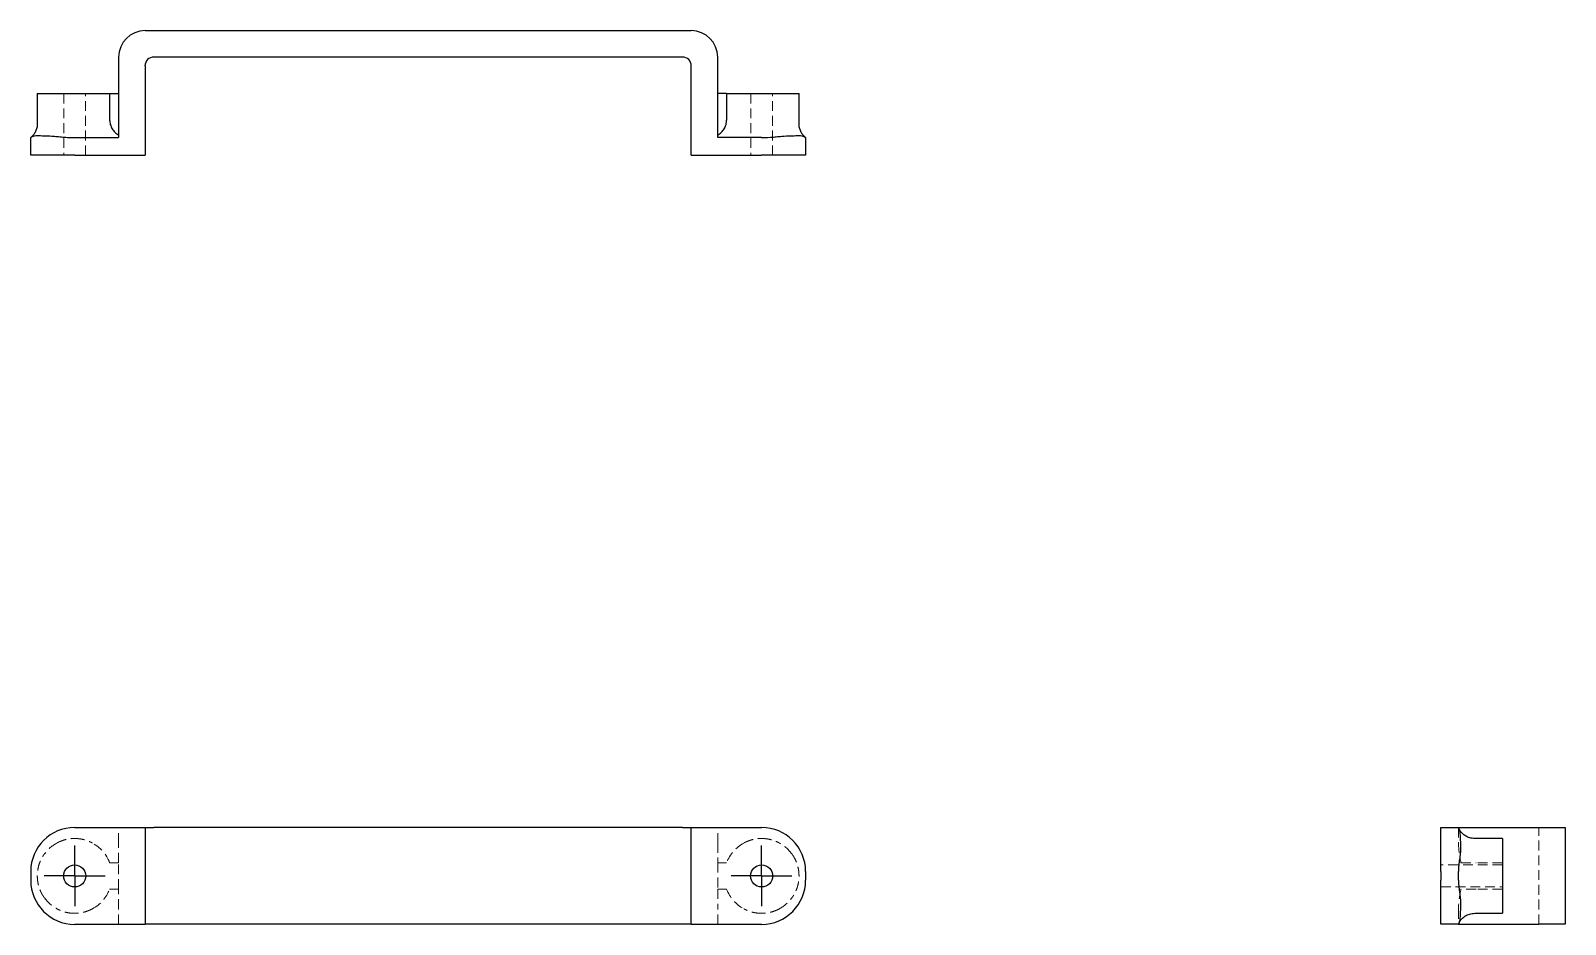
# Model space of a CAD drawing. Header units: millimetres. Extents: x 33 to 231, y 51 to 166.
import ezdxf

# ---------------------------------------------------------------- set-up
doc = ezdxf.new("R2010")
doc.units = ezdxf.units.MM
doc.linetypes.add('HIDDEN', pattern=[1.905, 1.27, -0.635])
doc.layers.add('10', color=7, linetype='Continuous')

# ---------------------------------------------------------------- blocks, each defined once
blk = doc.blocks.new('SW_CENTERMARKSYMBOL_0')
at = {"layer": '10', "color": 0}
for p, q in [((0, 2.5), (0, 3.92)), ((0, 0), (0, 2.5)), ((-2.5, 0), (-3.92, 0)), ((0, 0), (-2.5, 0)), ((0, 0), (0, -2.5)), ((0, 0), (2.5, 0)), ((2.5, 0), (3.92, 0)), ((0, -2.5), (0, -3.92))]:
    blk.add_line(p, q, dxfattribs=at)
blk = doc.blocks.new('SW_CENTERMARKSYMBOL_1')
at = {"layer": '10', "color": 0}
for p, q in [((0, 2.5), (0, 3.92)), ((0, 0), (0, 2.5)), ((-2.5, 0), (-3.92, 0)), ((0, 0), (-2.5, 0)), ((0, 0), (0, -2.5)), ((0, 0), (2.5, 0)), ((2.5, 0), (3.92, 0)), ((0, -2.5), (0, -3.92))]:
    blk.add_line(p, q, dxfattribs=at)

msp = doc.modelspace()

# ---------------------------------------------------------------- linework, layer by layer
at = {"color": 7, "linetype": 'Continuous', "lineweight": 25}
for p, q in [((118.24, 166.03), (47.76, 166.03)), ((44.35, 162.63), (44.35, 152.24)), ((117.11, 162.63), (48.89, 162.63)), ((121.65, 152.24), (121.65, 162.63)), ((47.76, 161.49), (47.76, 149.97)), ((118.24, 149.97), (118.24, 161.49)), ((33.85, 157.91), (33.85, 154.01)), ((33.85, 157.91), (43.19, 157.91)), ((43.19, 157.91), (43.19, 154.51)), ((43.19, 157.91), (44.35, 157.91)), ((122.81, 157.91), (121.65, 157.91)), ((122.81, 157.91), (122.81, 154.51)), ((122.81, 157.91), (132.15, 157.91)), ((132.15, 154.01), (132.15, 157.91)), ((33, 149.97), (33, 152.24)), ((38.68, 152.24), (42.05, 152.24)), ((42.05, 152.24), (44.35, 152.24)), ((123.95, 152.24), (121.65, 152.24)), ((127.32, 152.24), (123.95, 152.24)), ((133, 152.24), (133, 149.97)), ((38.68, 149.97), (33, 149.97)), ((38.68, 149.97), (47.76, 149.97)), ((118.24, 149.97), (127.32, 149.97)), ((133, 149.97), (127.32, 149.97)), ((38.68, 63.24), (47.76, 63.24)), ((47.76, 63.24), (47.76, 50.76)), ((47.76, 63.24), (48.89, 63.24)), ((117.11, 63.24), (48.89, 63.24)), ((117.11, 63.24), (118.24, 63.24)), ((118.24, 63.24), (127.32, 63.24)), ((118.24, 50.76), (118.24, 63.24)), ((214.97, 57.57), (214.97, 63.24)), ((214.97, 63.24), (217.24, 63.24)), ((217.24, 63.24), (227.63, 63.24)), ((222.91, 61.82), (219.34, 61.82)), ((222.91, 61.82), (222.91, 52.18)), ((227.63, 63.24), (231.03, 63.24)), ((231.03, 63.24), (231.03, 50.76)), ((33, 57.57), (33, 56.43)), ((133, 57.57), (133, 56.43)), ((214.97, 57.57), (214.97, 56.43)), ((217.24, 56.43), (217.24, 57.57)), ((214.97, 50.76), (214.97, 56.43)), ((219.34, 52.18), (222.91, 52.18)), ((38.68, 50.76), (47.76, 50.76)), ((48.89, 50.76), (47.76, 50.76)), ((117.11, 50.76), (48.89, 50.76)), ((118.24, 50.76), (117.11, 50.76)), ((118.24, 50.76), (127.32, 50.76)), ((217.24, 50.76), (214.97, 50.76)), ((217.24, 50.76), (227.63, 50.76)), ((231.03, 50.76), (227.63, 50.76))]:
    msp.add_line(p, q, dxfattribs=at)
at = {"color": 7, "linetype": 'HIDDEN', "lineweight": 18}
for p, q in [((37.26, 157.91), (37.26, 149.97)), ((40.09, 149.97), (40.09, 157.91)), ((125.91, 157.91), (125.91, 149.97)), ((128.74, 149.97), (128.74, 157.91)), ((44.35, 61.26), (44.35, 63.24)), ((121.65, 61.26), (121.65, 63.24)), ((217.24, 63.24), (217.24, 61.26)), ((227.63, 50.76), (227.63, 63.24)), ((44.35, 55.3), (44.35, 58.7)), ((121.65, 58.7), (121.65, 55.3)), ((222.91, 58.42), (214.97, 58.42)), ((222.91, 58.7), (219.51, 58.7)), ((214.97, 55.58), (222.91, 55.58)), ((222.91, 55.3), (219.51, 55.3)), ((44.35, 50.76), (44.35, 52.74)), ((121.65, 50.76), (121.65, 52.74)), ((217.24, 52.74), (217.24, 50.76))]:
    msp.add_line(p, q, dxfattribs=at)
at = {"color": 7, "linetype": 'Continuous', "lineweight": 25}
for centre in [(38.68, 57), (127.32, 57)]:
    msp.add_circle(centre, 1.42, dxfattribs=at)
for centre, radius, start, end in [((47.76, 162.63), 3.41, 90, 180), ((118.24, 162.63), 3.41, 0, 90), ((48.89, 161.49), 1.14, 90, 180), ((117.11, 161.49), 1.14, 0, 90), ((38.68, 57.57), 5.68, 90, 180), ((127.32, 57.57), 5.68, 0, 90), ((38.68, 56.43), 5.68, 180, 270), ((127.32, 56.43), 5.68, 270, 0)]:
    msp.add_arc(centre, radius, start, end, dxfattribs=at)
at = {"color": 7, "linetype": 'HIDDEN', "lineweight": 18}
for centre, start, end in [((38.68, 57), 118.3576, 143.1301), ((38.68, 57), 20.6673, 61.6424), ((127.32, 57), 118.3576, 159.3327), ((127.32, 57), 36.8699, 61.6424), ((38.68, 57), 216.8699, 241.6424), ((38.68, 57), 298.3576, 339.3327), ((127.32, 57), 200.6673, 241.6424), ((127.32, 57), 298.3576, 323.1301)]:
    msp.add_arc(centre, 4.82, start, end, dxfattribs=at)
at = {"color": 7, "linetype": 'Continuous', "lineweight": 25}
for points, knots in [([(43.19, 154.51), (43.19, 154.31), (43.22, 154.12), (43.33, 153.73), (43.41, 153.55), (43.61, 153.21), (43.74, 153.06), (44.02, 152.78), (44.18, 152.66), (44.35, 152.56)], [0, 0, 0, 0, 0.25, 0.25, 0.5, 0.5, 0.75, 0.75, 1, 1, 1, 1]), ([(121.65, 152.56), (121.82, 152.66), (121.98, 152.78), (122.26, 153.06), (122.39, 153.21), (122.59, 153.55), (122.67, 153.73), (122.78, 154.11), (122.81, 154.31), (122.81, 154.51)], [0, 0, 0, 0, 0.25, 0.25, 0.5, 0.5, 0.75, 0.75, 1, 1, 1, 1]), ([(33.85, 154.01), (33.84, 153.84), (33.82, 153.51), (33.64, 153.02), (33.38, 152.58), (33.12, 152.35), (33, 152.24)], [0, 0, 0, 0, 0.24684, 0.5, 0.75316, 1, 1, 1, 1]), ([(33, 152.24), (33, 152.24), (33.08, 152.3), (33.3, 152.41), (33.39, 152.45), (33.61, 152.51), (33.73, 152.53), (33.88, 152.52)], [0, 0, 0, 0, 0.5, 0.5, 0.75, 0.75, 1, 1, 1, 1]), ([(33.88, 152.52), (34.11, 152.5), (34.39, 152.49), (35.01, 152.46), (35.37, 152.45), (35.75, 152.44)], [0, 0, 0, 0, 0.5, 0.5, 1, 1, 1, 1]), ([(130.25, 152.44), (130.63, 152.45), (130.98, 152.46), (131.6, 152.49), (131.89, 152.5), (132.12, 152.52)], [0, 0, 0, 0, 0.5, 0.5, 1, 1, 1, 1]), ([(132.12, 152.52), (132.27, 152.53), (132.39, 152.51), (132.61, 152.45), (132.7, 152.41), (132.85, 152.34), (132.91, 152.3), (132.98, 152.25), (133, 152.24), (133, 152.24)], [0, 0, 0, 0, 0.25, 0.25, 0.5, 0.5, 0.75, 0.75, 1, 1, 1, 1]), ([(133, 152.24), (132.88, 152.35), (132.62, 152.58), (132.36, 153.02), (132.18, 153.51), (132.16, 153.84), (132.15, 154.01)], [0, 0, 0, 0, 0.24684, 0.5, 0.75316, 1, 1, 1, 1]), ([(35.75, 152.44), (35.97, 152.43), (36.2, 152.41), (36.66, 152.36), (36.9, 152.34), (37.4, 152.29), (37.65, 152.27), (38.16, 152.25), (38.42, 152.24), (38.68, 152.24)], [0, 0, 0, 0, 0.25, 0.25, 0.5, 0.5, 0.75, 0.75, 1, 1, 1, 1]), ([(127.32, 152.24), (127.84, 152.24), (128.35, 152.27), (129.09, 152.34), (129.33, 152.36), (129.8, 152.41), (130.03, 152.43), (130.25, 152.44)], [0, 0, 0, 0, 0.5, 0.5, 0.75, 0.75, 1, 1, 1, 1]), ([(219.34, 61.82), (219.12, 61.84), (218.68, 61.88), (218.06, 62.19), (217.54, 62.64), (217.34, 63.05), (217.24, 63.24)], [0, 0, 0, 0, 0.24442, 0.5, 0.75558, 1, 1, 1, 1]), ([(217.24, 63.24), (217.24, 63.24), (217.27, 63.17), (217.34, 62.97), (217.36, 62.88), (217.41, 62.68), (217.43, 62.56), (217.44, 62.43)], [0, 0, 0, 0, 0.5, 0.5, 0.75, 0.75, 1, 1, 1, 1]), ([(217.44, 62.43), (217.45, 62.2), (217.46, 61.93), (217.49, 61.32), (217.5, 60.97), (217.52, 60.6)], [0, 0, 0, 0, 0.5, 0.5, 1, 1, 1, 1]), ([(217.52, 60.6), (217.53, 60.37), (217.51, 60.14), (217.45, 59.65), (217.41, 59.4), (217.34, 58.89), (217.3, 58.63), (217.25, 58.11), (217.24, 57.84), (217.24, 57.57)], [0, 0, 0, 0, 0.25, 0.25, 0.5, 0.5, 0.75, 0.75, 1, 1, 1, 1]), ([(217.24, 56.43), (217.24, 55.89), (217.3, 55.37), (217.41, 54.6), (217.45, 54.35), (217.51, 53.87), (217.53, 53.63), (217.52, 53.4)], [0, 0, 0, 0, 0.5, 0.5, 0.75, 0.75, 1, 1, 1, 1]), ([(217.24, 50.76), (217.34, 50.95), (217.54, 51.36), (218.06, 51.81), (218.68, 52.12), (219.12, 52.16), (219.34, 52.18)], [0, 0, 0, 0, 0.24442, 0.5, 0.75558, 1, 1, 1, 1]), ([(217.44, 51.57), (217.43, 51.44), (217.41, 51.32), (217.36, 51.12), (217.34, 51.03), (217.29, 50.9), (217.27, 50.84), (217.25, 50.77), (217.24, 50.76), (217.24, 50.76)], [0, 0, 0, 0, 0.25, 0.25, 0.5, 0.5, 0.75, 0.75, 1, 1, 1, 1]), ([(217.52, 53.4), (217.5, 53.03), (217.49, 52.69), (217.46, 52.07), (217.45, 51.8), (217.44, 51.57)], [0, 0, 0, 0, 0.5, 0.5, 1, 1, 1, 1])]:
    msp.add_open_spline(points, degree=3, knots=knots, dxfattribs=at)
at = {"color": 7, "linetype": 'HIDDEN', "lineweight": 18}
for points, knots in [([(36.38, 61.25), (36.44, 61.27), (36.55, 61.33), (36.73, 61.42), (36.92, 61.49), (37.17, 61.59), (37.47, 61.68), (37.82, 61.75), (38.13, 61.8), (38.41, 61.82), (38.59, 61.82), (38.68, 61.82)], [0, 0, 0, 0, 0.076381, 0.159933, 0.250726, 0.331147, 0.501336, 0.644597, 0.775413, 0.89385, 1, 1, 1, 1]), ([(38.68, 61.82), (38.74, 61.82), (38.87, 61.82), (39.07, 61.81), (39.29, 61.79), (39.56, 61.75), (39.88, 61.68), (40.18, 61.59), (40.46, 61.48), (40.71, 61.38), (40.88, 61.29), (40.97, 61.25)], [0, 0, 0, 0, 0.081193, 0.164713, 0.250605, 0.362438, 0.499345, 0.668072, 0.748991, 0.882867, 1, 1, 1, 1]), ([(125.03, 61.25), (125.09, 61.27), (125.2, 61.33), (125.38, 61.42), (125.57, 61.49), (125.82, 61.59), (126.12, 61.68), (126.47, 61.75), (126.78, 61.8), (127.06, 61.82), (127.24, 61.82), (127.32, 61.82)], [0, 0, 0, 0, 0.076381, 0.159933, 0.250726, 0.331147, 0.501336, 0.644597, 0.775413, 0.89385, 1, 1, 1, 1]), ([(127.32, 61.82), (127.39, 61.82), (127.52, 61.82), (127.72, 61.81), (127.94, 61.79), (128.21, 61.75), (128.53, 61.68), (128.82, 61.59), (129.11, 61.48), (129.35, 61.38), (129.53, 61.29), (129.62, 61.25)], [0, 0, 0, 0, 0.081193, 0.164713, 0.250605, 0.362438, 0.499345, 0.668072, 0.748991, 0.882867, 1, 1, 1, 1]), ([(34.82, 54.11), (34.79, 54.14), (34.74, 54.21), (34.67, 54.32), (34.58, 54.44), (34.49, 54.59), (34.37, 54.82), (34.23, 55.11), (34.1, 55.47), (33.99, 55.83), (33.89, 56.33), (33.83, 56.99), (33.88, 57.65), (33.99, 58.16), (34.09, 58.53), (34.23, 58.88), (34.37, 59.18), (34.49, 59.41), (34.59, 59.57), (34.7, 59.74), (34.78, 59.84), (34.82, 59.89)], [0, 0, 0, 0, 0.020123, 0.040951, 0.062513, 0.092186, 0.124752, 0.187222, 0.249533, 0.311474, 0.373502, 0.498538, 0.623937, 0.686727, 0.749279, 0.811845, 0.874594, 0.90736, 0.937231, 0.969436, 1, 1, 1, 1]), ([(131.18, 59.89), (131.21, 59.86), (131.26, 59.79), (131.33, 59.68), (131.42, 59.56), (131.51, 59.41), (131.63, 59.18), (131.77, 58.89), (131.9, 58.53), (132.01, 58.17), (132.11, 57.67), (132.17, 57.01), (132.12, 56.35), (132.01, 55.84), (131.91, 55.47), (131.77, 55.12), (131.63, 54.82), (131.51, 54.59), (131.41, 54.43), (131.3, 54.26), (131.22, 54.16), (131.18, 54.11)], [0, 0, 0, 0, 0.020123, 0.040951, 0.062513, 0.092186, 0.124752, 0.187222, 0.249533, 0.311474, 0.373502, 0.498538, 0.623937, 0.686727, 0.749279, 0.811845, 0.874594, 0.90736, 0.937231, 0.969436, 1, 1, 1, 1]), ([(43.19, 58.7), (43.19, 58.7), (43.22, 58.7), (43.33, 58.7), (43.41, 58.7), (43.61, 58.7), (43.74, 58.7), (44.02, 58.7), (44.18, 58.7), (44.35, 58.7)], [0, 0, 0, 0, 0.25, 0.25, 0.5, 0.5, 0.75, 0.75, 1, 1, 1, 1]), ([(121.65, 58.7), (121.82, 58.7), (121.98, 58.7), (122.26, 58.7), (122.39, 58.7), (122.59, 58.7), (122.67, 58.7), (122.78, 58.7), (122.81, 58.7), (122.81, 58.7)], [0, 0, 0, 0, 0.25, 0.25, 0.5, 0.5, 0.75, 0.75, 1, 1, 1, 1]), ([(217.56, 58.7), (217.66, 58.7), (217.78, 58.7), (218.06, 58.7), (218.21, 58.7), (218.55, 58.7), (218.73, 58.7), (219.11, 58.7), (219.31, 58.7), (219.51, 58.7)], [0, 0, 0, 0, 0.25, 0.25, 0.5, 0.5, 0.75, 0.75, 1, 1, 1, 1]), ([(44.35, 55.3), (44.18, 55.3), (44.02, 55.3), (43.74, 55.3), (43.61, 55.3), (43.41, 55.3), (43.33, 55.3), (43.22, 55.3), (43.19, 55.3), (43.19, 55.3)], [0, 0, 0, 0, 0.25, 0.25, 0.5, 0.5, 0.75, 0.75, 1, 1, 1, 1]), ([(122.81, 55.3), (122.81, 55.3), (122.78, 55.3), (122.67, 55.3), (122.59, 55.3), (122.39, 55.3), (122.26, 55.3), (121.98, 55.3), (121.82, 55.3), (121.65, 55.3)], [0, 0, 0, 0, 0.25, 0.25, 0.5, 0.5, 0.75, 0.75, 1, 1, 1, 1]), ([(219.51, 55.3), (219.31, 55.3), (219.12, 55.3), (218.73, 55.3), (218.55, 55.3), (218.21, 55.3), (218.06, 55.3), (217.78, 55.3), (217.66, 55.3), (217.56, 55.3)], [0, 0, 0, 0, 0.25, 0.25, 0.5, 0.5, 0.75, 0.75, 1, 1, 1, 1]), ([(38.68, 52.18), (38.61, 52.18), (38.48, 52.18), (38.28, 52.19), (38.06, 52.21), (37.79, 52.25), (37.47, 52.32), (37.18, 52.41), (36.89, 52.52), (36.65, 52.62), (36.47, 52.71), (36.38, 52.75)], [0, 0, 0, 0, 0.081193, 0.164713, 0.250605, 0.362438, 0.499345, 0.668072, 0.748991, 0.882867, 1, 1, 1, 1]), ([(40.97, 52.75), (40.91, 52.73), (40.8, 52.67), (40.62, 52.58), (40.43, 52.51), (40.18, 52.41), (39.88, 52.32), (39.53, 52.25), (39.22, 52.2), (38.94, 52.18), (38.76, 52.18), (38.68, 52.18)], [0, 0, 0, 0, 0.076381, 0.159933, 0.250726, 0.331147, 0.501336, 0.644597, 0.775413, 0.89385, 1, 1, 1, 1]), ([(127.32, 52.18), (127.26, 52.18), (127.13, 52.18), (126.93, 52.19), (126.71, 52.21), (126.44, 52.25), (126.12, 52.32), (125.82, 52.41), (125.54, 52.52), (125.29, 52.62), (125.12, 52.71), (125.03, 52.75)], [0, 0, 0, 0, 0.081193, 0.164713, 0.250605, 0.362438, 0.499345, 0.668072, 0.748991, 0.882867, 1, 1, 1, 1]), ([(129.62, 52.75), (129.56, 52.73), (129.45, 52.67), (129.27, 52.58), (129.08, 52.51), (128.83, 52.41), (128.53, 52.32), (128.18, 52.25), (127.87, 52.2), (127.59, 52.18), (127.41, 52.18), (127.32, 52.18)], [0, 0, 0, 0, 0.076381, 0.159933, 0.250726, 0.331147, 0.501336, 0.644597, 0.775413, 0.89385, 1, 1, 1, 1])]:
    msp.add_open_spline(points, degree=3, knots=knots, dxfattribs=at)
for points in [[(44.35, 58.7), (44.35, 59.55), (44.35, 60.39), (44.35, 61.26)], [(121.65, 61.26), (121.65, 60.39), (121.65, 59.55), (121.65, 58.7)], [(217.24, 61.26), (217.24, 60.39), (217.42, 59.55), (217.56, 58.7)], [(44.35, 52.74), (44.35, 53.61), (44.35, 54.45), (44.35, 55.3)], [(121.65, 55.3), (121.65, 54.45), (121.65, 53.61), (121.65, 52.74)], [(217.56, 55.3), (217.42, 54.45), (217.24, 53.61), (217.24, 52.74)]]:
    msp.add_open_spline(points, degree=3, dxfattribs=at)

# ---------------------------------------------------------------- block references
at = {"layer": '10'}
for name, p in [('SW_CENTERMARKSYMBOL_0', (38.68, 57)), ('SW_CENTERMARKSYMBOL_1', (127.32, 57))]:
    msp.add_blockref(name, p, dxfattribs=at)

doc.saveas('drawing.dxf')
